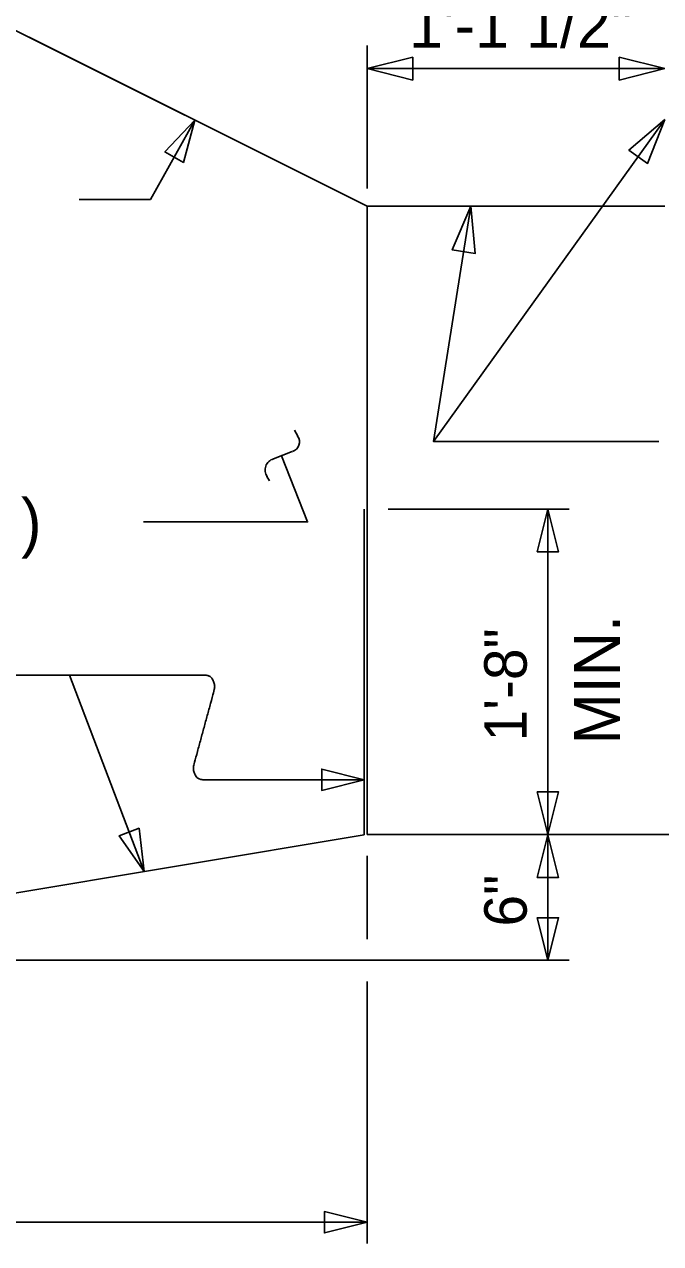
# Model space of a CAD drawing. Extents: x 0 to 1075, y -225 to 540.
# Drawn here: x 459.94 to 477.33, y 215.36 to 248.67 of the extents above; entities that cross this region are included whole.
import ezdxf

# ---------------------------------------------------------------- set-up
doc = ezdxf.new("R2010")
doc.units = 0
for name, color, linetype in [('Arrowhead Terminators', 7, 'Continuous'), ('Arrowhead Terminators CELL', 7, 'Continuous'), ('Dimension Lines', 7, 'Continuous'), ('Mis Object Lines', 7, 'Continuous'), ('Miscellaneous Lines', 7, 'Continuous'), ('Text', 7, 'Continuous')]:
    doc.layers.add(name, color=color, linetype=linetype)

# ---------------------------------------------------------------- blocks, each defined once
blk = doc.blocks.new('AH')
at = {"layer": 'Arrowhead Terminators'}
blk.add_lwpolyline([(0, 0), (-1.25, 0.3125), (-1.25, -0.3125)], close=True, dxfattribs=at)

msp = doc.modelspace()

# ---------------------------------------------------------------- linework, layer by layer
at = {"layer": 'Arrowhead Terminators'}
for points in [[(469.305, 247.463), (470.556, 247.151), (470.556, 247.776)], [(477.448, 247.463), (476.197, 247.776), (476.197, 247.151)], [(477.448, 246.07), (476.464, 245.237), (476.972, 244.872)]]:
    msp.add_lwpolyline(points, close=True, dxfattribs=at)
at = {"layer": 'Arrowhead Terminators CELL'}
for p, q in [((467.409, 237.426), (467.321, 237.587)), ((466.748, 236.8), (467.262, 237.002)), ((466.641, 236.204), (466.57, 236.321))]:
    msp.add_line(p, q, dxfattribs=at)
for points in [[(464.602, 246.056), (463.781, 245.187), (464.287, 244.903)], [(472.143, 243.705), (471.635, 242.512), (472.257, 242.413)], [(469.227, 228.037), (468.067, 228.327), (468.067, 227.747)], [(463.213, 225.527), (463.073, 226.714), (462.53, 226.509)]]:
    msp.add_lwpolyline(points, close=True, dxfattribs=at)
for centre, radius, start, end in [((467.183, 237.264), 0.276, 287.3023, 35.5878), ((466.828, 236.5), 0.311, 104.8574, 214.6563)]:
    msp.add_arc(centre, radius, start, end, dxfattribs=at)
at = {"layer": 'Dimension Lines'}
for p, q in [((469.305, 244.189), (469.305, 248.096)), ((469.305, 247.463), (477.448, 247.463)), ((471.123, 237.274), (477.448, 246.07)), ((469.885, 235.427), (474.83, 235.427)), ((474.249, 226.542), (474.249, 235.427)), ((461.174, 230.897), (463.213, 225.527)), ((474.249, 226.529), (474.249, 223.106)), ((469.305, 225.962), (469.305, 223.686)), ((449.268, 223.106), (474.829, 223.106)), ((469.305, 222.526), (469.305, 215.365)), ((448.688, 215.947), (469.305, 215.947))]:
    msp.add_line(p, q, dxfattribs=at)
for points in [[(464.602, 246.056), (463.383, 243.885), (461.439, 243.885)], [(477.281, 237.274), (471.123, 237.274), (472.143, 243.705)], [(466.97, 236.887), (467.679, 235.08), (463.197, 235.08)]]:
    msp.add_lwpolyline(points, dxfattribs=at)
msp.add_open_spline([(469.227, 228.037), (467.768, 228.037), (466.308, 228.037), (464.849, 228.037), (464.822, 228.037), (464.795, 228.041), (464.768, 228.045), (464.745, 228.048), (464.724, 228.057), (464.702, 228.069), (464.664, 228.091), (464.634, 228.119), (464.614, 228.16), (464.565, 228.265), (464.552, 228.379), (464.581, 228.484), (464.67, 228.811), (464.76, 229.139), (464.849, 229.467), (464.938, 229.794), (465.028, 230.122), (465.117, 230.45), (465.146, 230.555), (465.134, 230.668), (465.084, 230.774), (465.064, 230.815), (465.034, 230.843), (464.996, 230.865), (464.974, 230.877), (464.953, 230.885), (464.93, 230.889), (464.903, 230.893), (464.876, 230.897), (464.849, 230.897), (463.273, 230.897), (461.698, 230.897), (459.04, 230.897)], degree=3, dxfattribs=at)
at = {"layer": 'Mis Object Lines'}
for p, q in [((469.305, 243.705), (459.371, 248.672)), ((469.305, 243.705), (460.074, 248.321)), ((469.305, 243.705), (477.448, 243.705)), ((469.305, 226.542), (469.305, 243.705)), ((488.516, 226.542), (469.305, 226.542))]:
    msp.add_line(p, q, dxfattribs=at)
at = {"layer": 'Miscellaneous Lines'}
for q in [(469.227, 235.427), (448.688, 223.106)]:
    msp.add_line((469.227, 226.529), q, dxfattribs=at)

# ---------------------------------------------------------------- block references
at = {"layer": 'Arrowhead Terminators CELL'}
for p, xscale, yscale, rotation in [((474.249, 235.427), 0.9293250078315636, 0.9293250078315636, 90), ((474.249, 226.542), 0.9293250078315636, 0.9293250078315636, -90), ((474.249, 226.529), 0.9281268562537127, 0.9281268562537127, 90), ((474.249, 223.106), 0.9281268562537127, 0.9281268562537127, -90)]:
    msp.add_blockref('AH', p, dxfattribs=dict(at, xscale=xscale, yscale=yscale, rotation=rotation))
at = {"layer": 'Arrowhead Terminators CELL', "xscale": 0.9321561524622572, "yscale": 0.9321561524622572}
msp.add_blockref('AH', (469.305, 215.947), dxfattribs=at)

# ---------------------------------------------------------------- texts
at = {"layer": 'Text'}
for s, height, p in [('1\'-1 1/2"', 1.2501, (470.448, 248.032)), ('OR CLASS VI)', 1.25543, (449.306, 234.453))]:
    msp.add_text(s, height=height, dxfattribs=at).set_placement(p)
for s, height, p in [('MIN.', 1.2516, (476.217, 229.004)), ('1\'-8"', 1.1617, (473.669, 229.082)), ('6"', 1.1602, (473.669, 224.028))]:
    msp.add_text(s, height=height, rotation=90, dxfattribs=at).set_placement(p)

doc.saveas('drawing.dxf')
